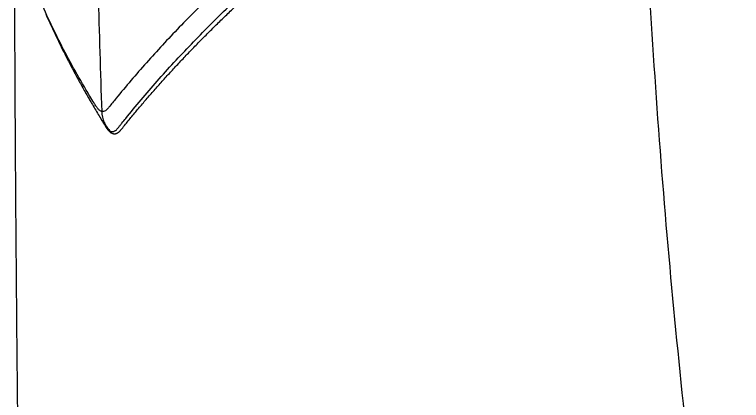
# Model space of a CAD drawing. Extents: x 409 to 498, y 628 to 778.
# Drawn here: x 413.9 to 420.42, y 681.55 to 685 of the extents above; entities that cross this region are included whole.
import ezdxf

# ---------------------------------------------------------------- set-up
doc = ezdxf.new("R2010")
doc.units = 0
doc.header["$MEASUREMENT"] = 0
doc.layers.add('1', color=4, linetype='Continuous')
doc.layers.add('GEOMETRY', color=4, linetype='Continuous', lineweight=25)

# ---------------------------------------------------------------- blocks, each defined once
blk = doc.blocks.new('2026_PULSE')
at = {"layer": 'GEOMETRY'}
for points, knots in [([(11.8396, 32.6794), (11.6823, 33.6486), (11.5441, 34.6316), (11.3065, 36.6182), (11.2071, 37.6218), (11.0479, 39.6427), (10.9881, 40.6601), (10.9083, 42.7017), (10.8883, 43.7259), (10.8883, 45.7744), (10.9083, 46.7986), (10.9881, 48.8402), (11.0479, 49.8576), (11.2071, 51.8785), (11.3065, 52.8821), (11.5441, 54.8687), (11.6823, 55.8517), (11.8396, 56.821)], [0, 0, 0, 0, 0.125, 0.125, 0.25, 0.25, 0.375, 0.375, 0.5, 0.5, 0.625, 0.625, 0.75, 0.75, 0.875, 0.875, 1, 1, 1, 1]), ([(8.8459, 41.6911), (8.7001, 41.5826), (8.5583, 41.4744), (8.2826, 41.2583), (8.1487, 41.1507), (7.8889, 40.9364), (7.7631, 40.8297), (7.5194, 40.6165), (7.4015, 40.5101), (7.1739, 40.2977), (7.0641, 40.1916), (6.8523, 39.9798), (6.7503, 39.8741), (6.5542, 39.6625), (6.46, 39.5565), (6.3244, 39.3973), (6.2801, 39.3442), (6.2151, 39.2647), (6.1936, 39.2383), (6.1671, 39.205), (6.1618, 39.1981), (6.1512, 39.1866), (6.1458, 39.1821), (6.1295, 39.1723), (6.1184, 39.1705), (6.1071, 39.1735)], [0, 0, 0, 0, 0.125, 0.125, 0.25, 0.25, 0.375, 0.375, 0.5, 0.5, 0.625, 0.625, 0.75, 0.75, 0.875, 0.875, 0.9375, 0.9375, 0.96875, 0.96875, 0.976563, 0.976563, 0.984375, 0.984375, 1, 1, 1, 1]), ([(6.1872, 38.9948), (6.1989, 38.9917), (6.2105, 38.9929), (6.2276, 39.0011), (6.2332, 39.0049), (6.2443, 39.0148), (6.2499, 39.0209), (6.2582, 39.0311), (6.2609, 39.0346), (6.2664, 39.0416), (6.2747, 39.0521), (6.2941, 39.0764), (6.3108, 39.0972), (6.367, 39.1665), (6.413, 39.2222), (6.5539, 39.3889), (6.6519, 39.4999), (6.8563, 39.7215), (6.9627, 39.8321), (7.1841, 40.0538), (7.299, 40.1648), (7.5376, 40.3871), (7.6613, 40.4984), (7.9173, 40.7214), (8.0496, 40.833), (8.323, 41.0572), (8.464, 41.1698), (8.7547, 41.3956), (8.9043, 41.5087), (9.0581, 41.6221)], [0, 0, 0, 0, 0.015625, 0.015625, 0.023437, 0.023437, 0.03125, 0.03125, 0.035156, 0.035156, 0.039062, 0.046875, 0.0625, 0.0625, 0.125, 0.125, 0.25, 0.25, 0.375, 0.375, 0.5, 0.5, 0.625, 0.625, 0.75, 0.75, 0.875, 0.875, 1, 1, 1, 1]), ([(6.2788, 39.0077), (6.2897, 39.0212), (6.3114, 39.0483), (6.3445, 39.0889), (6.3778, 39.1295), (6.4116, 39.17), (6.4457, 39.2106), (6.4802, 39.2511), (6.5151, 39.2916), (6.5503, 39.3321), (6.5859, 39.3726), (6.6218, 39.4131), (6.6581, 39.4535), (6.6948, 39.494), (6.7319, 39.5345), (6.7693, 39.5749), (6.8071, 39.6153), (6.8453, 39.6558), (6.8839, 39.6962), (6.9228, 39.7366), (6.9621, 39.7771), (7.0018, 39.8175), (7.0419, 39.858), (7.0824, 39.8984), (7.1232, 39.9389), (7.1644, 39.9794), (7.206, 40.0199), (7.248, 40.0604), (7.2904, 40.1009), (7.3332, 40.1414), (7.3763, 40.1819), (7.4198, 40.2225), (7.4638, 40.263), (7.5081, 40.3036), (7.5527, 40.3442), (7.5978, 40.3849), (7.6433, 40.4255), (7.6891, 40.4662), (7.7354, 40.5069), (7.782, 40.5476), (7.829, 40.5883), (7.8764, 40.6291), (7.9242, 40.6699), (7.9724, 40.7107), (8.0209, 40.7515), (8.0699, 40.7924), (8.1192, 40.8333), (8.1689, 40.8743), (8.219, 40.9152), (8.2695, 40.9562), (8.3204, 40.9973), (8.3717, 41.0383), (8.4234, 41.0794), (8.4754, 41.1206), (8.5278, 41.1617), (8.5806, 41.2029), (8.6338, 41.2442), (8.6874, 41.2854), (8.7414, 41.3267), (8.8035, 41.374), (8.874, 41.4272), (8.9531, 41.4865), (9.0065, 41.526), (9.0332, 41.5458)], [0, 0, 0, 0, 0.016054, 0.032108, 0.048162, 0.064216, 0.08027, 0.096323, 0.112377, 0.128431, 0.144485, 0.160539, 0.176593, 0.192646, 0.2087, 0.224754, 0.240808, 0.256862, 0.272916, 0.28897, 0.305024, 0.321078, 0.337132, 0.353187, 0.369241, 0.385295, 0.401349, 0.417403, 0.433457, 0.449511, 0.465564, 0.481618, 0.497672, 0.513726, 0.529779, 0.545833, 0.561887, 0.577941, 0.593995, 0.610049, 0.626103, 0.642157, 0.658211, 0.674265, 0.690319, 0.706373, 0.722427, 0.738481, 0.754535, 0.770589, 0.786643, 0.802697, 0.81875, 0.834804, 0.850858, 0.866912, 0.882965, 0.899019, 0.915073, 0.931127, 0.954085, 0.977042, 1, 1, 1, 1]), ([(6.1073, 39.1734), (6.1065, 39.1736), (6.1057, 39.1738), (6.1042, 39.1743), (6.1019, 39.1751), (6.0996, 39.1761), (6.0951, 39.1784), (6.0921, 39.1802), (6.0831, 39.1866), (6.0771, 39.1922), (6.0682, 39.2028), (6.0653, 39.2067), (6.0594, 39.2154), (6.0565, 39.2201), (6.0477, 39.234), (6.0419, 39.2434), (6.0131, 39.2902), (5.9904, 39.3279), (5.9238, 39.4404), (5.8811, 39.5152), (5.7583, 39.7389), (5.6834, 39.8872), (5.5822, 40.107), (5.5503, 40.1798), (5.4906, 40.3242), (5.4627, 40.3958), (5.4244, 40.5013), (5.4123, 40.5362), (5.3895, 40.605), (5.3789, 40.6389), (5.3595, 40.7051), (5.3508, 40.7375), (5.3397, 40.7841), (5.3364, 40.7993), (5.3321, 40.8215), (5.3307, 40.8288), (5.3289, 40.8396), (5.328, 40.845), (5.3272, 40.8503), (5.3267, 40.8538), (5.3264, 40.8555), (5.3262, 40.8573)], [0, 0, 0, 0, 0.001953, 0.001953, 0.003906, 0.007813, 0.007813, 0.015625, 0.015625, 0.03125, 0.03125, 0.039063, 0.039063, 0.046875, 0.046875, 0.0625, 0.0625, 0.125, 0.125, 0.25, 0.25, 0.5, 0.5, 0.625, 0.625, 0.75, 0.75, 0.8125, 0.8125, 0.875, 0.875, 0.9375, 0.9375, 0.96875, 0.96875, 0.984375, 0.984375, 0.992188, 0.996094, 0.996094, 1, 1, 1, 1]), ([(5.3857, 34.071), (5.3834, 34.2302), (5.3787, 34.5486), (5.3722, 35.0262), (5.3661, 35.5036), (5.3604, 35.981), (5.3551, 36.4583), (5.3502, 36.9355), (5.3458, 37.4126), (5.3418, 37.8897), (5.3382, 38.3666), (5.335, 38.8435), (5.3322, 39.3203), (5.3299, 39.797), (5.3279, 40.2736), (5.327, 40.5913), (5.3265, 40.7502)], [0, 0, 0, 0, 0.071514, 0.143016, 0.214503, 0.285978, 0.35744, 0.428888, 0.500323, 0.571745, 0.643153, 0.714549, 0.785931, 0.857301, 0.928657, 1, 1, 1, 1]), ([(5.6069, 40.0412), (5.6145, 40.0244), (5.6297, 39.9908), (5.6531, 39.9403), (5.6768, 39.8899), (5.7009, 39.8394), (5.7255, 39.789), (5.7505, 39.7385), (5.7759, 39.6881), (5.8017, 39.6377), (5.8279, 39.5873), (5.8545, 39.5369), (5.8816, 39.4865), (5.9091, 39.4362), (5.9371, 39.3858), (5.9654, 39.3354), (5.9943, 39.2851), (6.0235, 39.2348), (6.0532, 39.1844), (6.0834, 39.1341), (6.1139, 39.0838), (6.1347, 39.0503), (6.1451, 39.0335)], [0, 0, 0, 0, 0.05, 0.1, 0.1499999, 0.1999999, 0.2499998, 0.2999998, 0.3499997, 0.3999996, 0.4499994, 0.4999993, 0.5499992, 0.5999991, 0.6499991, 0.6999992, 0.7499994, 0.7999995, 0.8499997, 0.8999998, 0.9499999, 1, 1, 1, 1]), ([(6.1073, 39.1734), (6.1079, 39.1396), (6.1154, 39.106), (6.1429, 39.0447), (6.1628, 39.0171), (6.1873, 38.9947)], [0, 0, 0, 0, 0.5, 0.5, 1, 1, 1, 1]), ([(6.1451, 39.0335), (6.1465, 39.0313), (6.1493, 39.0269), (6.1535, 39.0207), (6.1578, 39.0149), (6.1621, 39.0094), (6.1664, 39.0043), (6.1707, 38.9996), (6.175, 38.9953), (6.1794, 38.9914), (6.1837, 38.9878), (6.1881, 38.9846), (6.1925, 38.9818), (6.1969, 38.9794), (6.2012, 38.9774), (6.2056, 38.9758), (6.21, 38.9745), (6.2144, 38.9737), (6.2188, 38.9732), (6.2232, 38.9731), (6.2275, 38.9735), (6.2319, 38.9742), (6.2362, 38.9753), (6.2406, 38.9768), (6.2449, 38.9786), (6.2492, 38.9809), (6.2535, 38.9836), (6.2578, 38.9866), (6.262, 38.99), (6.2663, 38.9939), (6.2705, 38.9981), (6.2746, 39.0026), (6.2774, 39.006), (6.2788, 39.0077)], [0, 0, 0, 0, 0.03225, 0.064502, 0.096754, 0.129008, 0.161264, 0.193521, 0.225779, 0.258038, 0.290298, 0.322559, 0.35482, 0.387082, 0.419344, 0.451606, 0.483869, 0.516131, 0.548394, 0.580657, 0.61292, 0.645182, 0.677444, 0.709705, 0.741965, 0.774224, 0.806482, 0.838738, 0.870993, 0.903247, 0.935499, 0.96775, 1, 1, 1, 1])]:
    blk.add_open_spline(points, degree=3, knots=knots, dxfattribs=at)
blk.add_open_spline([(6.0754, 40.2312), (6.0847, 39.8786), (6.0953, 39.526), (6.1073, 39.1734)], degree=3, dxfattribs=at)

msp = doc.modelspace()

# ---------------------------------------------------------------- block references
at = {"layer": '1'}
msp.add_blockref('2026_PULSE', (408.577, 644.9604), dxfattribs=at)

doc.saveas('drawing.dxf')
